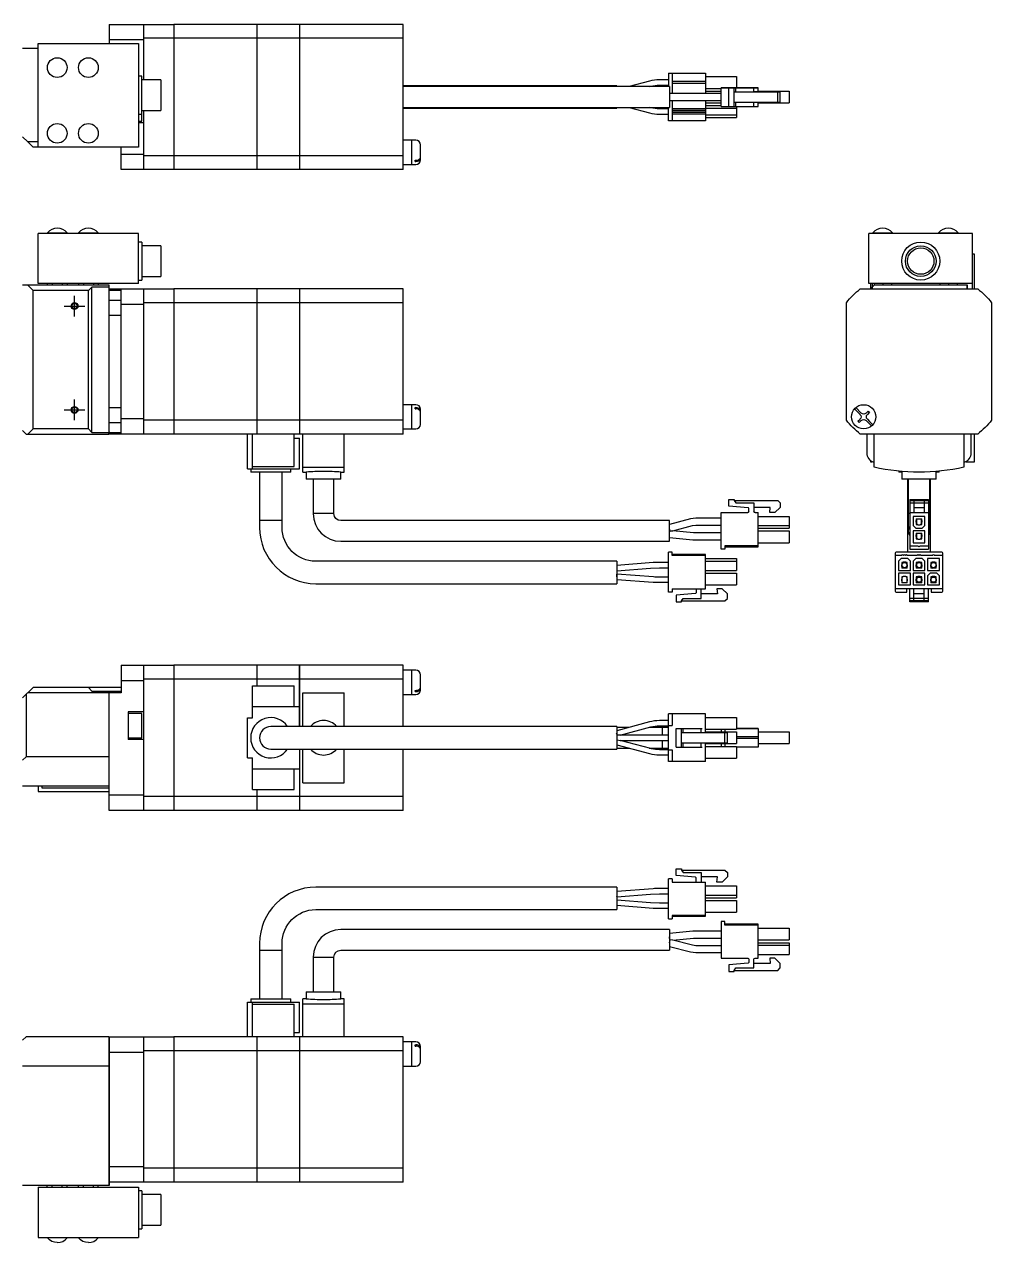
# Model space of a CAD drawing. Extents: x 0 to 653, y -8 to 362.
# Drawn here: x 373.5 to 653.1, y 10 to 362.1 of the extents above; entities that cross this region are included whole.
import ezdxf

# ---------------------------------------------------------------- set-up
doc = ezdxf.new("R2010")
doc.units = 0
doc.header["$LTSCALE"] = 0.5
doc.linetypes.add('CENTER', pattern=[50.8, 31.75, -6.35, 6.35, -6.35])
for name, color, linetype in [('MSM_CENTER', 1, 'CENTER'), ('MSM_CONTINUOUS', 7, 'CONTINUOUS'), ('MSM_NARROW', 5, 'CONTINUOUS')]:
    doc.layers.add(name, color=color, linetype=linetype)

msp = doc.modelspace()

# ---------------------------------------------------------------- linework, layer by layer
at = {"layer": 'MSM_CENTER'}
for p, q in [((387.97, 277.71), (387.97, 283.71)), ((384.97, 280.71), (390.97, 280.71)), ((387.97, 247.71), (387.97, 253.71)), ((384.97, 250.71), (390.97, 250.71))]:
    msp.add_line(p, q, dxfattribs=at)
at = {"layer": 'MSM_CONTINUOUS'}
for p, q in [((397.97, 362.14), (397.97, 356.64)), ((397.97, 362.14), (416.67, 362.14)), ((407.97, 346.06), (407.97, 362.14)), ((416.67, 362.14), (416.67, 320.14)), ((416.72, 362.09), (416.67, 362.09)), ((416.72, 362.14), (416.72, 320.14)), ((440.67, 362.14), (416.72, 362.14)), ((440.67, 362.14), (440.67, 320.14)), ((440.72, 362.09), (440.67, 362.09)), ((440.72, 362.14), (440.72, 320.14)), ((452.97, 362.14), (440.72, 362.14)), ((452.97, 362.14), (452.97, 320.14)), ((453.02, 362.09), (452.97, 362.09)), ((453.02, 362.14), (453.02, 320.14)), ((482.97, 362.14), (453.02, 362.14)), ((482.97, 320.14), (482.97, 362.14)), ((377.47, 356.64), (406.47, 356.64)), ((377.47, 326.64), (377.47, 356.64)), ((407.97, 357.64), (397.97, 357.64)), ((406.47, 356.64), (406.47, 326.64)), ((416.67, 358.11), (407.97, 358.11)), ((416.72, 357.85), (416.67, 357.85)), ((440.67, 358.11), (416.72, 358.11)), ((440.72, 357.85), (440.67, 357.85)), ((452.97, 358.11), (440.72, 358.11)), ((453.02, 357.85), (452.97, 357.85)), ((482.97, 358.11), (453.02, 358.11)), ((377.47, 355.14), (372.97, 355.14)), ((407.47, 347.14), (406.47, 347.14)), ((407.47, 334.14), (407.47, 347.14)), ((412.97, 346.06), (407.47, 346.06)), ((412.97, 346.06), (412.97, 337.21)), ((554.2, 345.71), (548.35, 344.14)), ((554.2, 345.71), (554.2, 345.71)), ((559.72, 346.09), (557.08, 346.09)), ((559.72, 348.04), (559.72, 344.14)), ((559.72, 348.04), (570.42, 348.04)), ((560.72, 348.04), (560.72, 342.14)), ((570.42, 345.59), (560.72, 345.59)), ((570.42, 348.04), (570.42, 342.14)), ((570.42, 347.04), (579.32, 347.04)), ((579.32, 347.04), (579.32, 343.84)), ((544.72, 344.39), (482.97, 344.39)), ((559.97, 344.14), (482.97, 344.14)), ((543.72, 344.39), (543.72, 344.14)), ((544.72, 344.39), (544.72, 344.14)), ((554.14, 344.14), (554.59, 344.26)), ((557.08, 344.59), (559.72, 344.59)), ((559.97, 344.14), (559.97, 338.14)), ((566.87, 342.14), (559.97, 342.14)), ((566.35, 342.14), (559.97, 342.14)), ((570.42, 345.09), (560.72, 345.09)), ((567.61, 342.14), (566.35, 342.14)), ((567.06, 342.14), (566.87, 342.14)), ((574.97, 342.14), (567.06, 342.14)), ((574.97, 342.14), (567.61, 342.14)), ((570.42, 343.64), (574.97, 343.64)), ((570.42, 342.84), (574.97, 342.84)), ((574.97, 338.44), (574.97, 343.84)), ((574.97, 343.84), (582.62, 343.84)), ((574.97, 343.84), (574.97, 343.84)), ((575.97, 343.84), (574.97, 343.84)), ((585.67, 343.84), (575.97, 343.84)), ((577.17, 338.44), (577.17, 343.84)), ((582.73, 343.84), (577.17, 343.84)), ((577.17, 343.84), (578.67, 343.84)), ((578.67, 338.44), (578.67, 343.84)), ((578.67, 343.84), (579.17, 343.84)), ((578.67, 342.64), (591.27, 342.64)), ((579.17, 343.84), (584.42, 343.84)), ((579.17, 342.64), (579.17, 343.84)), ((582.62, 343.84), (582.92, 343.84)), ((582.92, 343.84), (582.73, 343.84)), ((584.42, 343.84), (584.72, 343.84)), ((584.42, 342.64), (584.42, 343.84)), ((584.72, 342.64), (584.42, 342.64)), ((589.1, 342.64), (584.42, 342.64)), ((584.72, 343.84), (585.67, 343.84)), ((585.67, 343.84), (585.67, 343.84)), ((585.67, 342.64), (585.67, 343.84)), ((585.67, 342.84), (594.57, 342.84)), ((585.67, 342.84), (594.57, 342.84)), ((585.67, 342.84), (594.57, 342.84)), ((588.97, 342.64), (589.1, 342.64)), ((590.47, 342.64), (589.1, 342.64)), ((591.97, 342.64), (590.47, 342.64)), ((591.27, 342.64), (591.97, 342.64)), ((591.27, 339.64), (591.27, 342.64)), ((591.97, 339.64), (591.97, 342.64)), ((594.57, 342.84), (594.57, 339.44)), ((482.97, 338.14), (559.97, 338.14)), ((543.72, 338.14), (543.72, 337.89)), ((544.72, 338.14), (544.72, 337.89)), ((548.35, 338.14), (554.2, 336.57)), ((554.59, 338.02), (554.14, 338.14)), ((559.72, 334.24), (559.72, 338.14)), ((559.97, 340.14), (566.35, 340.14)), ((560.72, 340.14), (560.72, 334.24)), ((566.35, 340.14), (567.61, 340.14)), ((567.61, 340.14), (574.97, 340.14)), ((570.42, 340.14), (570.42, 334.24)), ((570.42, 339.44), (574.97, 339.44)), ((570.42, 338.64), (574.97, 338.64)), ((574.97, 338.44), (577.17, 338.44)), ((577.17, 338.44), (578.67, 338.44)), ((578.67, 339.64), (591.27, 339.64)), ((578.67, 338.44), (579.17, 338.44)), ((579.17, 338.44), (579.17, 339.64)), ((579.17, 338.44), (584.42, 338.44)), ((579.32, 338.44), (579.32, 335.24)), ((584.42, 338.44), (584.42, 339.64)), ((584.42, 338.44), (584.72, 338.44)), ((584.72, 338.44), (585.67, 338.44)), ((585.67, 338.44), (585.67, 339.64)), ((585.67, 339.44), (594.57, 339.44)), ((591.27, 339.64), (591.97, 339.64)), ((406.47, 336.14), (407.47, 336.14)), ((407.47, 337.21), (412.97, 337.21)), ((407.97, 320.14), (407.97, 337.21)), ((482.97, 337.89), (544.72, 337.89)), ((559.72, 337.69), (557.09, 337.69)), ((557.09, 336.19), (559.72, 336.19)), ((570.42, 337.74), (560.72, 337.74)), ((570.42, 337.24), (560.72, 337.24)), ((570.42, 337.19), (560.72, 337.19)), ((570.42, 336.69), (560.72, 336.69)), ((570.42, 336.64), (560.72, 336.64)), ((570.42, 336.14), (560.72, 336.14)), ((570.42, 337.89), (579.32, 337.89)), ((570.42, 335.99), (579.32, 335.99)), ((570.42, 335.24), (579.32, 335.24)), ((406.47, 334.14), (407.47, 334.14)), ((407.97, 333.64), (406.47, 333.64)), ((570.42, 334.24), (559.72, 334.24)), ((374.47, 328.14), (372.97, 329.64)), ((377.47, 328.14), (374.47, 328.14)), ((375.97, 326.64), (374.47, 328.14)), ((485.47, 328.64), (482.97, 328.64)), ((485.47, 321.64), (485.47, 328.64)), ((485.52, 328.59), (485.47, 328.59)), ((485.52, 321.64), (485.52, 328.64)), ((486.67, 328.64), (485.52, 328.64)), ((406.47, 326.64), (375.97, 326.64)), ((401.47, 320.14), (401.47, 326.64)), ((401.47, 324.64), (407.97, 324.64)), ((416.67, 324.17), (407.97, 324.17)), ((416.72, 324.42), (416.67, 324.42)), ((440.67, 324.17), (416.72, 324.17)), ((440.72, 324.42), (440.67, 324.42)), ((452.97, 324.17), (440.72, 324.17)), ((453.02, 324.42), (452.97, 324.42)), ((482.97, 324.17), (453.02, 324.17)), ((487.97, 322.94), (487.97, 327.34)), ((482.97, 321.64), (485.47, 321.64)), ((485.47, 321.69), (485.52, 321.69)), ((485.52, 321.64), (486.67, 321.64)), ((486.47, 322.85), (486.67, 322.85)), ((486.47, 322.49), (486.47, 322.85)), ((486.47, 322.49), (486.67, 322.49)), ((416.67, 320.14), (401.47, 320.14)), ((416.72, 320.19), (416.67, 320.19)), ((440.67, 320.14), (416.72, 320.14)), ((440.72, 320.19), (440.67, 320.19)), ((452.97, 320.14), (440.72, 320.14)), ((453.02, 320.19), (452.97, 320.19)), ((482.97, 320.14), (453.02, 320.14)), ((406.47, 301.71), (377.47, 301.71)), ((377.47, 287.21), (377.47, 301.71)), ((380.12, 301.87), (385.82, 301.87)), ((380.12, 301.87), (380.12, 301.71)), ((385.82, 301.71), (385.82, 301.87)), ((389.12, 301.87), (394.82, 301.87)), ((389.12, 301.87), (389.12, 301.71)), ((394.82, 301.71), (394.82, 301.87)), ((406.47, 287.21), (406.47, 301.71)), ((617.63, 287.21), (617.63, 301.71)), ((647.63, 301.71), (617.63, 301.71)), ((618.78, 301.87), (624.48, 301.87)), ((618.78, 301.87), (618.78, 301.71)), ((624.48, 301.71), (624.48, 301.87)), ((637.78, 301.87), (643.48, 301.87)), ((637.78, 301.87), (637.78, 301.71)), ((643.48, 301.71), (643.48, 301.87)), ((647.63, 285.71), (647.63, 301.71)), ((407.47, 299.21), (406.47, 299.21)), ((407.47, 299.21), (407.47, 288.21)), ((412.97, 298.13), (407.47, 298.13)), ((412.97, 298.13), (412.97, 289.28)), ((648.13, 295.71), (647.63, 295.71)), ((648.13, 285.71), (648.13, 295.71)), ((407.47, 289.28), (412.97, 289.28)), ((397.97, 286.71), (372.97, 286.71)), ((375.97, 285.21), (374.47, 286.71)), ((406.47, 287.21), (377.47, 287.21)), ((380.08, 287.21), (380.08, 286.71)), ((381.52, 287.21), (381.52, 286.71)), ((384.41, 287.21), (384.41, 286.71)), ((385.85, 287.21), (385.85, 286.71)), ((389.08, 287.21), (389.08, 286.71)), ((390.52, 287.21), (390.52, 286.71)), ((392.97, 286.21), (391.97, 285.21)), ((397.97, 286.21), (392.97, 286.21)), ((392.97, 244.21), (392.97, 286.21)), ((393.41, 287.21), (393.41, 286.71)), ((394.85, 287.21), (394.85, 286.71)), ((397.97, 243.71), (397.97, 286.71)), ((397.97, 285.71), (416.67, 285.71)), ((401.47, 243.71), (401.47, 285.71)), ((406.47, 288.21), (407.47, 288.21)), ((407.97, 243.71), (407.97, 285.71)), ((416.67, 285.71), (416.67, 243.71)), ((416.72, 285.66), (416.67, 285.66)), ((416.72, 285.71), (416.72, 243.71)), ((440.67, 285.71), (416.72, 285.71)), ((440.67, 285.71), (440.67, 243.71)), ((440.72, 285.66), (440.67, 285.66)), ((440.72, 285.71), (440.72, 243.71)), ((452.97, 285.71), (440.72, 285.71)), ((452.97, 285.71), (452.97, 243.71)), ((453.02, 285.66), (452.97, 285.66)), ((453.02, 285.71), (453.02, 243.71)), ((482.97, 285.71), (453.02, 285.71)), ((482.97, 243.71), (482.97, 285.71)), ((615.16, 285.71), (649.1, 285.71)), ((647.63, 287.21), (617.63, 287.21)), ((618.13, 287.21), (618.13, 285.71)), ((619.13, 286.71), (618.13, 285.71)), ((618.63, 287.21), (618.63, 285.71)), ((619.13, 287.21), (619.13, 286.71)), ((646.13, 286.71), (619.13, 286.71)), ((621.63, 287.21), (621.63, 286.71)), ((624.13, 287.21), (624.13, 286.71)), ((638.13, 287.21), (638.13, 286.71)), ((640.63, 287.21), (640.63, 286.71)), ((643.13, 287.21), (643.13, 286.71)), ((646.03, 285.71), (646.03, 286.71)), ((646.13, 285.71), (646.13, 286.71)), ((375.97, 245.21), (375.97, 285.21)), ((391.97, 285.21), (375.97, 285.21)), ((391.97, 245.21), (391.97, 285.21)), ((401.47, 285.21), (397.97, 285.21)), ((397.97, 282.44), (401.47, 282.44)), ((407.97, 281.21), (401.47, 281.21)), ((416.67, 281.68), (407.97, 281.68)), ((416.72, 281.42), (416.67, 281.42)), ((440.67, 281.68), (416.72, 281.68)), ((440.72, 281.42), (440.67, 281.42)), ((452.97, 281.68), (440.72, 281.68)), ((453.02, 281.42), (452.97, 281.42)), ((482.97, 281.68), (453.02, 281.68)), ((611.13, 247.74), (611.13, 281.68)), ((653.13, 281.68), (653.13, 247.74)), ((401.47, 277.97), (397.97, 277.97)), ((397.97, 251.44), (401.47, 251.44)), ((485.47, 252.21), (482.97, 252.21)), ((485.47, 245.21), (485.47, 252.21)), ((485.52, 252.16), (485.47, 252.16)), ((485.52, 245.21), (485.52, 252.21)), ((486.67, 252.21), (485.52, 252.21)), ((486.47, 251.35), (486.67, 251.35)), ((486.47, 251), (486.47, 251.35)), ((486.47, 251), (486.67, 251)), ((487.97, 246.51), (487.97, 250.91)), ((615.07, 249.41), (613.48, 251)), ((613.84, 251.35), (615.42, 249.77)), ((616.84, 249.77), (617.44, 250.37)), ((617.44, 250.37), (617.79, 250.01)), ((401.47, 246.97), (397.97, 246.97)), ((401.47, 248.21), (407.97, 248.21)), ((416.67, 247.74), (407.97, 247.74)), ((416.72, 247.99), (416.67, 247.99)), ((440.67, 247.74), (416.72, 247.74)), ((440.72, 247.99), (440.67, 247.99)), ((452.97, 247.74), (440.72, 247.74)), ((453.02, 247.99), (452.97, 247.99)), ((482.97, 247.74), (453.02, 247.74)), ((614.47, 247.4), (615.07, 248)), ((614.82, 247.04), (614.47, 247.4)), ((615.42, 247.65), (614.82, 247.04)), ((617.5, 246.98), (616.84, 247.65)), ((617.79, 250.01), (617.19, 249.41)), ((617.19, 248), (617.85, 247.34)), ((618.42, 246.06), (617.5, 246.98)), ((617.85, 247.34), (618.77, 246.41)), ((372.97, 244.71), (373.97, 243.71)), ((373.97, 243.71), (397.87, 243.71)), ((374.47, 243.71), (375.97, 245.21)), ((391.97, 245.21), (375.97, 245.21)), ((391.97, 245.21), (392.97, 244.21)), ((392.97, 244.21), (397.88, 244.21)), ((397.88, 243.72), (397.87, 243.71)), ((397.97, 244.33), (397.88, 244.21)), ((397.88, 243.72), (397.88, 244.21)), ((397.88, 243.72), (397.97, 243.81)), ((397.97, 244.21), (401.47, 244.21)), ((416.67, 243.71), (397.97, 243.71)), ((416.72, 243.76), (416.67, 243.76)), ((452.97, 243.71), (416.72, 243.71)), ((437.97, 233.71), (437.97, 243.71)), ((439.47, 233.71), (439.47, 243.71)), ((440.72, 243.76), (440.67, 243.76)), ((451.47, 234.31), (451.47, 243.71)), ((453.02, 243.76), (452.97, 243.76)), ((482.97, 243.71), (453.02, 243.71)), ((453.97, 232.71), (453.97, 243.71)), ((465.97, 232.71), (465.97, 243.71)), ((482.97, 245.21), (485.47, 245.21)), ((485.47, 245.26), (485.52, 245.26)), ((485.52, 245.21), (486.67, 245.21)), ((649.1, 243.71), (615.16, 243.71)), ((617.13, 238.29), (617.13, 243.71)), ((619.13, 234.14), (619.13, 243.71)), ((645.13, 243.71), (645.13, 234.14)), ((647.13, 243.71), (647.13, 238.29)), ((648.13, 235.71), (648.13, 243.71)), ((451.47, 242.51), (452.97, 242.51)), ((452.97, 233.71), (452.97, 242.51)), ((618.13, 236.05), (618.13, 235.71)), ((437.97, 233.71), (452.97, 233.71)), ((438.9, 233.71), (438.9, 232.71)), ((450.54, 232.71), (438.9, 232.71)), ((439.47, 234.31), (451.47, 234.31)), ((441.47, 232.71), (441.47, 216.71)), ((447.97, 216.71), (447.97, 232.71)), ((450.54, 232.71), (450.54, 233.71)), ((453.97, 234.14), (465.97, 234.14)), ((453.97, 232.71), (454.97, 232.71)), ((454.97, 232.71), (454.97, 230.71)), ((464.97, 232.71), (465.97, 232.71)), ((464.97, 230.71), (464.97, 232.71)), ((618.13, 235.71), (618.6, 235.71)), ((626.31, 232.99), (626.31, 232.71)), ((627.13, 232.71), (626.31, 232.71)), ((627.13, 232.92), (627.13, 230.71)), ((637.13, 230.71), (637.13, 232.92)), ((637.95, 232.71), (637.13, 232.71)), ((637.95, 232.71), (637.95, 232.99)), ((645.66, 235.71), (648.13, 235.71)), ((464.97, 230.71), (454.97, 230.71)), ((456.97, 230.71), (456.97, 220.71)), ((462.97, 220.71), (462.97, 230.71)), ((637.13, 230.71), (627.13, 230.71)), ((628.88, 209.61), (628.88, 230.71)), ((629.13, 215.71), (629.13, 230.71)), ((635.13, 230.71), (635.13, 215.71)), ((635.38, 230.71), (635.38, 209.61)), ((577.17, 222.89), (577.17, 224.81)), ((577.17, 224.81), (578.67, 224.81)), ((577.17, 224.81), (578.67, 224.81)), ((582.73, 222.41), (577.17, 222.89)), ((578.67, 224.81), (578.67, 224.51)), ((578.67, 224.51), (579.17, 223.81)), ((578.67, 224.51), (591.27, 224.51)), ((578.67, 224.51), (591.27, 224.51)), ((579.17, 223.81), (584.42, 223.81)), ((582.92, 221.31), (582.92, 222.21)), ((584.42, 223.81), (584.42, 221.31)), ((589.1, 222.51), (584.42, 222.51)), ((588.97, 221.01), (589.1, 222.51)), ((588.97, 221.01), (589.1, 222.51)), ((591.97, 222.51), (590.47, 221.01)), ((591.27, 224.51), (591.97, 223.81)), ((591.27, 224.51), (591.97, 223.81)), ((591.97, 223.81), (591.97, 222.51)), ((629.43, 224.81), (634.83, 224.81)), ((629.43, 224.81), (629.43, 210.41)), ((629.43, 224.51), (634.83, 224.51)), ((629.43, 223.81), (634.83, 223.81)), ((630.63, 224.51), (630.63, 221.01)), ((630.63, 222.51), (633.63, 222.51)), ((633.63, 224.51), (633.63, 221.01)), ((634.83, 224.81), (634.83, 210.41)), ((447.97, 218.71), (441.47, 218.71)), ((462.97, 220.71), (456.97, 220.71)), ((559.97, 218.71), (464.97, 218.71)), ((566.09, 219.19), (559.97, 217.59)), ((559.97, 212.71), (559.97, 218.71)), ((567.61, 219.38), (566.09, 219.19)), ((574.97, 219.38), (567.61, 219.38)), ((574.97, 210.41), (574.97, 221.01)), ((574.97, 221.01), (582.62, 221.01)), ((574.97, 221.01), (582.62, 221.01)), ((582.62, 221.01), (582.62, 221.01)), ((584.72, 221.01), (584.71, 221.01)), ((584.72, 221.01), (585.67, 221.01)), ((584.72, 221.01), (585.67, 221.01)), ((585.67, 211.16), (585.67, 221.01)), ((585.67, 219.91), (594.57, 219.91)), ((585.67, 219.91), (594.57, 219.91)), ((590.47, 221.01), (588.97, 221.01)), ((594.57, 219.91), (594.57, 216.51)), ((629.13, 218.71), (628.88, 218.71)), ((629.43, 220.71), (629.13, 220.71)), ((629.43, 221.01), (634.83, 221.01)), ((633.83, 219.91), (630.43, 219.91)), ((630.43, 219.91), (630.43, 217.26)), ((631.23, 218.76), (631.23, 218.26)), ((631.38, 218.76), (631.23, 218.76)), ((631.33, 219.26), (632.93, 219.26)), ((631.33, 219.26), (631.33, 218.76)), ((631.38, 219.26), (631.38, 217.88)), ((632.88, 217.88), (632.88, 219.26)), ((632.88, 218.76), (633.03, 218.76)), ((632.93, 218.76), (632.93, 219.26)), ((633.03, 218.26), (633.03, 218.76)), ((633.83, 217.26), (633.83, 219.91)), ((635.13, 220.71), (634.83, 220.71)), ((635.38, 218.71), (635.13, 218.71)), ((560.19, 215.71), (559.97, 216.56)), ((560.19, 215.71), (559.97, 216.56)), ((559.97, 214.86), (560.06, 215.85)), ((560.15, 215.84), (560.06, 215.85)), ((560.19, 215.71), (560.91, 215.77)), ((560.91, 215.77), (566.6, 217.25)), ((566.97, 215.19), (560.91, 215.77)), ((566.6, 217.25), (567.61, 217.38)), ((567.06, 215.18), (566.97, 215.19)), ((574.97, 215.18), (567.06, 215.18)), ((567.61, 217.38), (574.97, 217.38)), ((585.67, 217.26), (594.57, 217.26)), ((585.67, 216.51), (594.57, 216.51)), ((585.67, 215.71), (594.57, 215.71)), ((585.67, 215.71), (594.57, 215.71)), ((594.57, 215.71), (594.57, 212.31)), ((630.43, 217.26), (631.18, 216.51)), ((633.83, 215.71), (630.43, 215.71)), ((630.43, 215.71), (630.43, 212.31)), ((631.18, 216.51), (633.08, 216.51)), ((631.23, 218.26), (631.38, 218.26)), ((631.33, 218.26), (631.33, 217.61)), ((631.33, 217.61), (631.65, 217.61)), ((631.33, 215.06), (632.93, 215.06)), ((631.33, 215.06), (631.33, 214.56)), ((631.38, 217.88), (631.75, 217.51)), ((631.38, 215.06), (631.38, 213.68)), ((631.75, 217.51), (632.5, 217.51)), ((632.5, 217.51), (632.88, 217.88)), ((632.6, 217.61), (632.93, 217.61)), ((632.88, 218.26), (633.03, 218.26)), ((632.88, 213.68), (632.88, 215.06)), ((632.93, 217.61), (632.93, 218.26)), ((632.93, 214.56), (632.93, 215.06)), ((633.08, 216.51), (633.83, 217.26)), ((633.83, 212.31), (633.83, 215.71)), ((464.97, 212.71), (559.97, 212.71)), ((559.97, 213.85), (566.77, 213.19)), ((566.77, 213.19), (567.06, 213.18)), ((567.06, 213.18), (574.97, 213.18)), ((585.67, 211.41), (575.97, 211.41)), ((575.97, 211.41), (575.97, 210.41)), ((585.67, 212.31), (594.57, 212.31)), ((629.43, 211.41), (631.88, 211.41)), ((630.43, 212.31), (633.83, 212.31)), ((631.38, 214.56), (631.23, 214.56)), ((631.23, 214.56), (631.23, 214.06)), ((631.23, 214.06), (631.38, 214.06)), ((631.33, 214.06), (631.33, 213.41)), ((631.33, 213.41), (631.65, 213.41)), ((631.38, 213.68), (631.75, 213.31)), ((631.75, 213.31), (632.5, 213.31)), ((632.38, 211.41), (634.83, 211.41)), ((632.5, 213.31), (632.88, 213.68)), ((632.6, 213.41), (632.93, 213.41)), ((632.88, 214.56), (633.03, 214.56)), ((632.88, 214.06), (633.03, 214.06)), ((632.93, 213.41), (632.93, 214.06)), ((633.03, 214.06), (633.03, 214.56)), ((559.72, 198.01), (559.72, 209.61)), ((560.72, 209.61), (559.72, 209.61)), ((560.72, 208.61), (560.72, 209.61)), ((570.42, 208.86), (560.72, 208.86)), ((570.42, 208.61), (560.72, 208.61)), ((570.42, 199.01), (570.42, 208.86)), ((575.97, 210.41), (574.97, 210.41)), ((575.97, 211.16), (585.67, 211.16)), ((625.23, 209.31), (625.23, 198.31)), ((627.13, 208.61), (625.23, 208.61)), ((638.73, 209.61), (625.53, 209.61)), ((627.68, 208.61), (627.63, 208.61)), ((628.23, 208.61), (628.18, 208.61)), ((631.6, 208.61), (628.73, 208.61)), ((629.43, 210.41), (634.83, 210.41)), ((632.15, 208.61), (632.1, 208.61)), ((636.08, 208.61), (632.65, 208.61)), ((639.03, 208.61), (636.58, 208.61)), ((639.03, 198.31), (639.03, 209.31)), ((544.72, 206.96), (457.72, 206.96)), ((544.72, 206.96), (544.72, 200.46)), ((555.26, 206.55), (544.72, 205.71)), ((544.77, 204.21), (554.45, 204.98)), ((554.45, 204.98), (557.09, 205.08)), ((559.72, 206.58), (556.11, 206.58)), ((557.09, 205.08), (559.72, 205.08)), ((570.42, 207.71), (579.32, 207.71)), ((570.42, 206.96), (579.32, 206.96)), ((570.42, 204.31), (579.32, 204.31)), ((579.32, 207.71), (579.32, 204.31)), ((626.98, 207.71), (626.23, 206.96)), ((626.23, 206.96), (626.23, 204.31)), ((626.23, 204.31), (629.63, 204.31)), ((628.88, 207.71), (626.98, 207.71)), ((627.18, 205.96), (627.03, 205.96)), ((627.03, 205.96), (627.03, 205.46)), ((627.03, 205.46), (627.18, 205.46)), ((627.45, 206.61), (627.13, 206.61)), ((627.13, 206.61), (627.13, 205.96)), ((627.13, 205.46), (627.13, 204.96)), ((628.73, 204.96), (627.13, 204.96)), ((627.45, 206.61), (627.18, 206.33)), ((627.18, 206.33), (627.18, 204.96)), ((627.55, 206.71), (627.45, 206.61)), ((628.3, 206.71), (627.55, 206.71)), ((628.24, 204.96), (627.72, 205.11)), ((628.14, 206.55), (628.59, 206.42)), ((628.4, 206.61), (628.3, 206.71)), ((628.68, 206.33), (628.4, 206.61)), ((628.73, 206.61), (628.4, 206.61)), ((628.68, 204.96), (628.68, 206.33)), ((628.83, 205.96), (628.68, 205.96)), ((628.83, 205.46), (628.68, 205.46)), ((628.73, 205.96), (628.73, 206.61)), ((628.73, 204.96), (628.73, 205.46)), ((628.83, 205.46), (628.83, 205.96)), ((629.63, 206.96), (628.88, 207.71)), ((629.63, 204.31), (629.63, 206.96)), ((631.18, 207.71), (630.43, 206.96)), ((630.43, 206.96), (630.43, 204.31)), ((630.43, 204.31), (633.83, 204.31)), ((633.08, 207.71), (631.18, 207.71)), ((631.38, 205.96), (631.23, 205.96)), ((631.23, 205.96), (631.23, 205.46)), ((631.23, 205.46), (631.38, 205.46)), ((631.65, 206.61), (631.33, 206.61)), ((631.33, 206.61), (631.33, 205.96)), ((631.33, 205.46), (631.33, 204.96)), ((632.93, 204.96), (631.33, 204.96)), ((631.75, 206.71), (631.38, 206.33)), ((631.38, 206.33), (631.38, 204.96)), ((631.38, 204.96), (631.38, 205.04)), ((632.5, 206.71), (631.75, 206.71)), ((632.88, 206.33), (632.5, 206.71)), ((632.93, 206.61), (632.6, 206.61)), ((632.87, 204.96), (632.88, 205.04)), ((632.88, 204.96), (632.88, 206.33)), ((633.03, 205.96), (632.88, 205.96)), ((633.03, 205.46), (632.88, 205.46)), ((632.93, 205.96), (632.93, 206.61)), ((632.93, 204.96), (632.93, 205.46)), ((633.03, 205.46), (633.03, 205.96)), ((633.83, 206.96), (633.08, 207.71)), ((633.83, 204.31), (633.83, 206.96)), ((634.63, 207.71), (634.63, 204.31)), ((638.03, 207.71), (634.63, 207.71)), ((634.63, 204.31), (638.03, 204.31)), ((635.58, 205.96), (635.43, 205.96)), ((635.43, 205.96), (635.43, 205.46)), ((635.43, 205.46), (635.58, 205.46)), ((635.85, 206.61), (635.53, 206.61)), ((635.53, 206.61), (635.53, 205.96)), ((635.53, 205.46), (635.53, 204.96)), ((637.13, 204.96), (635.53, 204.96)), ((635.95, 206.71), (635.58, 206.33)), ((635.58, 206.33), (635.58, 204.96)), ((636.12, 206.55), (635.66, 206.42)), ((636.7, 206.71), (635.95, 206.71)), ((636.02, 204.96), (636.54, 205.11)), ((637.08, 206.33), (636.7, 206.71)), ((637.13, 206.61), (636.8, 206.61)), ((637.08, 204.96), (637.08, 206.33)), ((637.23, 205.96), (637.08, 205.96)), ((637.23, 205.46), (637.08, 205.46)), ((637.13, 205.96), (637.13, 206.61)), ((637.13, 204.96), (637.13, 205.46)), ((637.23, 205.46), (637.23, 205.96)), ((638.03, 204.31), (638.03, 207.71)), ((544.77, 203.2), (544.72, 203.18)), ((544.72, 202.46), (544.77, 203.2)), ((544.72, 201.7), (555.29, 200.91)), ((555.4, 202.41), (544.77, 203.2)), ((559.72, 202.38), (556.09, 202.38)), ((556.09, 200.88), (559.72, 200.88)), ((570.42, 203.51), (579.32, 203.51)), ((579.32, 203.51), (579.32, 200.11)), ((629.63, 203.51), (626.23, 203.51)), ((626.23, 203.51), (626.23, 200.11)), ((627.03, 201.76), (627.03, 201.26)), ((627.18, 201.76), (627.03, 201.76)), ((627.03, 201.26), (627.18, 201.26)), ((627.13, 202.41), (627.13, 201.76)), ((627.45, 202.41), (627.13, 202.41)), ((627.13, 201.26), (627.13, 200.76)), ((628.73, 200.76), (627.13, 200.76)), ((627.55, 202.51), (627.18, 202.13)), ((627.18, 202.13), (627.18, 200.76)), ((628.3, 202.51), (627.55, 202.51)), ((628.68, 202.13), (628.3, 202.51)), ((628.73, 202.41), (628.4, 202.41)), ((628.68, 200.76), (628.68, 202.13)), ((628.83, 201.76), (628.68, 201.76)), ((628.83, 201.26), (628.68, 201.26)), ((628.73, 201.76), (628.73, 202.41)), ((628.73, 200.76), (628.73, 201.26)), ((628.83, 201.26), (628.83, 201.76)), ((629.63, 200.11), (629.63, 203.51)), ((630.43, 203.51), (630.43, 200.11)), ((633.83, 203.51), (630.43, 203.51)), ((631.38, 201.76), (631.23, 201.76)), ((631.23, 201.76), (631.23, 201.26)), ((631.23, 201.26), (631.38, 201.26)), ((631.65, 202.41), (631.33, 202.41)), ((631.33, 202.41), (631.33, 201.76)), ((631.33, 201.26), (631.33, 200.76)), ((632.93, 200.76), (631.33, 200.76)), ((631.75, 202.51), (631.38, 202.13)), ((631.38, 202.13), (631.38, 200.76)), ((632.5, 202.51), (631.75, 202.51)), ((632.88, 202.13), (632.5, 202.51)), ((632.93, 202.41), (632.6, 202.41)), ((632.88, 200.76), (632.88, 202.13)), ((633.03, 201.76), (632.88, 201.76)), ((633.03, 201.26), (632.88, 201.26)), ((632.93, 201.76), (632.93, 202.41)), ((632.93, 200.76), (632.93, 201.26)), ((633.03, 201.26), (633.03, 201.76)), ((633.83, 200.11), (633.83, 203.51)), ((635.38, 203.51), (634.63, 202.76)), ((634.63, 202.76), (634.63, 200.11)), ((637.28, 203.51), (635.38, 203.51)), ((635.58, 201.76), (635.43, 201.76)), ((635.43, 201.76), (635.43, 201.26)), ((635.43, 201.26), (635.58, 201.26)), ((635.85, 202.41), (635.53, 202.41)), ((635.53, 202.41), (635.53, 201.76)), ((635.53, 201.26), (635.53, 200.76)), ((637.13, 200.76), (635.53, 200.76)), ((635.95, 202.51), (635.58, 202.13)), ((635.58, 202.13), (635.58, 200.76)), ((635.58, 201.06), (636.13, 200.91)), ((636.7, 202.51), (635.95, 202.51)), ((636.53, 202.35), (635.98, 202.51)), ((637.08, 202.13), (636.7, 202.51)), ((637.13, 202.41), (636.8, 202.41)), ((637.08, 200.76), (637.08, 202.13)), ((637.23, 201.76), (637.08, 201.76)), ((637.23, 201.26), (637.08, 201.26)), ((637.13, 201.76), (637.13, 202.41)), ((637.13, 200.76), (637.13, 201.26)), ((637.23, 201.26), (637.23, 201.76)), ((638.03, 202.76), (637.28, 203.51)), ((638.03, 200.11), (638.03, 202.76)), ((457.72, 200.46), (544.72, 200.46)), ((560.72, 198.01), (559.72, 198.01)), ((560.72, 199.01), (560.72, 198.01)), ((560.72, 199.01), (570.42, 199.01)), ((567.48, 197.61), (561.92, 197.12)), ((567.67, 198.71), (567.67, 197.81)), ((569.17, 196.21), (569.17, 198.71)), ((573.85, 197.51), (569.17, 197.51)), ((570.42, 200.11), (579.32, 200.11)), ((573.72, 199.01), (573.85, 197.51)), ((575.22, 199.01), (573.72, 199.01)), ((576.72, 197.51), (575.22, 199.01)), ((576.72, 196.21), (576.72, 197.51)), ((639.03, 199.01), (625.23, 199.01)), ((625.53, 198.01), (628.63, 198.01)), ((626.23, 200.11), (629.63, 200.11)), ((628.63, 198.01), (628.63, 199.01)), ((629.43, 195.21), (629.43, 199.01)), ((630.43, 200.11), (633.83, 200.11)), ((630.63, 195.51), (630.63, 199.01)), ((633.63, 197.51), (630.63, 197.51)), ((633.63, 195.51), (633.63, 199.01)), ((634.63, 200.11), (638.03, 200.11)), ((634.83, 195.21), (634.83, 199.01)), ((635.63, 199.01), (635.63, 198.01)), ((635.63, 198.01), (638.73, 198.01)), ((561.92, 197.12), (561.92, 195.21)), ((561.92, 195.21), (563.42, 195.21)), ((563.42, 195.51), (563.92, 196.21)), ((563.42, 195.21), (563.42, 195.51)), ((563.42, 195.51), (576.02, 195.51)), ((563.92, 196.21), (569.17, 196.21)), ((576.02, 195.51), (576.72, 196.21)), ((634.83, 196.21), (629.43, 196.21)), ((634.83, 195.51), (629.43, 195.51)), ((634.83, 195.21), (629.43, 195.21)), ((401.47, 176.93), (416.67, 176.93)), ((401.47, 176.93), (401.47, 168.93)), ((407.97, 134.93), (407.97, 176.93)), ((416.67, 176.93), (416.67, 134.93)), ((416.72, 176.88), (416.67, 176.88)), ((416.72, 176.93), (416.72, 134.93)), ((440.67, 176.93), (416.72, 176.93)), ((440.67, 176.93), (440.67, 170.93)), ((440.72, 176.88), (440.67, 176.88)), ((440.72, 176.93), (440.72, 170.93)), ((452.97, 176.93), (440.72, 176.93)), ((452.97, 159.18), (452.97, 176.93)), ((453.02, 176.88), (452.97, 176.88)), ((453.02, 176.93), (453.02, 159.18)), ((482.97, 176.93), (453.02, 176.93)), ((482.97, 159.18), (482.97, 176.93)), ((416.67, 172.9), (407.97, 172.9)), ((416.72, 172.64), (416.67, 172.64)), ((440.67, 172.9), (416.72, 172.9)), ((440.72, 172.64), (440.67, 172.64)), ((452.97, 172.9), (440.72, 172.9)), ((453.02, 172.64), (452.97, 172.64)), ((482.97, 172.9), (453.02, 172.9)), ((485.47, 175.43), (482.97, 175.43)), ((485.47, 168.43), (485.47, 175.43)), ((485.52, 175.38), (485.47, 175.38)), ((485.52, 168.43), (485.52, 175.43)), ((486.67, 175.43), (485.52, 175.43)), ((487.97, 169.73), (487.97, 174.13)), ((372.97, 167.43), (375.97, 170.43)), ((401.47, 170.43), (375.97, 170.43)), ((391.97, 170.43), (392.97, 169.43)), ((392.97, 169.43), (401.47, 169.43)), ((397.88, 168.94), (397.88, 169.43)), ((397.97, 134.93), (397.97, 169.43)), ((407.97, 172.43), (401.47, 172.43)), ((439.47, 161.71), (439.47, 170.93)), ((439.47, 170.93), (451.47, 170.93)), ((451.47, 164.93), (451.47, 170.93)), ((486.47, 169.64), (486.67, 169.64)), ((486.47, 169.29), (486.47, 169.64)), ((486.47, 169.29), (486.67, 169.29)), ((373.97, 168.43), (373.97, 150.43)), ((397.87, 168.93), (374.47, 168.93)), ((397.88, 168.94), (397.87, 168.93)), ((397.87, 168.93), (397.87, 150.43)), ((397.88, 168.94), (397.97, 168.9)), ((401.47, 168.93), (397.97, 168.93)), ((453.97, 159.18), (453.97, 168.93)), ((453.97, 168.93), (465.97, 168.93)), ((465.97, 159.18), (465.97, 168.93)), ((482.97, 168.43), (485.47, 168.43)), ((485.47, 168.48), (485.52, 168.48)), ((485.52, 168.43), (486.67, 168.43)), ((407.97, 163.43), (403.47, 163.43)), ((403.47, 163.43), (403.47, 155.43)), ((407.47, 162.93), (403.47, 162.93)), ((407.47, 155.93), (407.47, 162.93)), ((439.47, 164.93), (452.97, 164.93)), ((559.72, 149.03), (559.72, 162.83)), ((570.42, 162.83), (559.72, 162.83)), ((560.72, 162.83), (560.72, 159.43)), ((570.42, 157.43), (570.42, 162.83)), ((437.97, 150.15), (437.97, 161.71)), ((437.97, 161.71), (439.47, 161.71)), ((544.72, 159.18), (444.72, 159.18)), ((554.2, 160.5), (544.72, 157.96)), ((544.72, 159.18), (544.72, 152.68)), ((548.35, 158.93), (544.72, 158.93)), ((545.75, 156.68), (554.59, 159.05)), ((559.72, 158.93), (554.14, 158.93)), ((559.72, 160.88), (557.09, 160.88)), ((557.09, 159.38), (559.72, 159.38)), ((557.97, 156.68), (557.97, 158.93)), ((559.72, 159.43), (560.72, 159.43)), ((561.92, 153.23), (561.92, 158.63)), ((561.92, 158.63), (569.47, 158.63)), ((563.42, 153.23), (563.42, 158.63)), ((563.92, 157.43), (563.92, 158.63)), ((569.17, 157.43), (569.17, 158.63)), ((570.42, 161.83), (579.32, 161.83)), ((579.32, 161.83), (579.32, 158.43)), ((579.32, 158.63), (582.62, 158.63)), ((582.73, 158.63), (579.32, 158.63)), ((579.32, 158.63), (584.42, 158.63)), ((585.67, 158.63), (579.32, 158.63)), ((582.62, 158.63), (582.92, 158.63)), ((582.92, 158.63), (582.73, 158.63)), ((584.42, 158.63), (584.72, 158.63)), ((584.72, 158.63), (585.67, 158.63)), ((585.67, 158.63), (585.67, 158.63)), ((585.67, 158.63), (585.67, 153.23)), ((403.47, 155.93), (407.47, 155.93)), ((407.97, 155.43), (403.47, 155.43)), ((559.72, 156.68), (544.72, 156.68)), ((544.72, 155.18), (544.81, 155.18)), ((544.85, 155.3), (545.75, 155.18)), ((545.75, 155.18), (559.72, 155.18)), ((554.59, 152.81), (545.75, 155.18)), ((557.97, 152.93), (557.97, 155.18)), ((563.42, 157.43), (576.72, 157.43)), ((570.42, 158.43), (579.32, 158.43)), ((570.42, 157.63), (579.32, 157.63)), ((574.97, 158.43), (574.97, 157.63)), ((575.97, 158.43), (575.97, 157.63)), ((576.02, 154.43), (576.02, 157.43)), ((576.72, 154.43), (576.72, 157.43)), ((579.32, 157.63), (579.32, 154.23)), ((585.67, 156.18), (579.32, 156.18)), ((585.67, 155.68), (579.32, 155.68)), ((585.67, 157.63), (594.57, 157.63)), ((585.67, 157.63), (594.57, 157.63)), ((585.67, 157.63), (594.57, 157.63)), ((594.57, 157.63), (594.57, 154.23)), ((444.72, 152.68), (544.72, 152.68)), ((452.97, 152.68), (452.97, 134.93)), ((453.02, 152.68), (453.02, 134.93)), ((453.97, 142.93), (453.97, 152.68)), ((465.97, 142.93), (465.97, 152.68)), ((482.97, 134.93), (482.97, 152.68)), ((544.72, 153.9), (554.2, 151.36)), ((544.72, 152.93), (548.35, 152.93)), ((554.14, 152.93), (559.72, 152.93)), ((554.81, 152.75), (554.59, 152.81)), ((559.72, 152.48), (557.08, 152.48)), ((559.72, 152.43), (560.72, 152.43)), ((560.72, 152.43), (560.72, 149.03)), ((561.92, 153.23), (569.47, 153.23)), ((563.42, 154.43), (576.72, 154.43)), ((563.92, 153.23), (563.92, 154.43)), ((569.17, 153.23), (569.17, 154.43)), ((570.42, 149.03), (570.42, 154.43)), ((570.42, 154.23), (579.32, 154.23)), ((570.42, 153.43), (579.32, 153.43)), ((574.97, 154.23), (574.97, 153.43)), ((575.97, 154.23), (575.97, 153.43)), ((579.32, 153.43), (579.32, 150.03)), ((585.67, 153.23), (579.32, 153.23)), ((585.67, 154.23), (594.57, 154.23)), ((372.97, 149.43), (373.97, 150.43)), ((397.87, 150.43), (373.97, 150.43)), ((397.87, 150.43), (397.88, 150.42)), ((397.88, 150.42), (397.97, 150.46)), ((397.88, 150.42), (397.88, 141.94)), ((437.97, 150.15), (439.47, 150.15)), ((439.47, 140.93), (439.47, 150.15)), ((557.08, 150.98), (559.72, 150.98)), ((570.42, 149.03), (559.72, 149.03)), ((570.42, 150.03), (579.32, 150.03)), ((439.47, 146.93), (452.97, 146.93)), ((451.47, 140.93), (451.47, 146.93)), ((397.87, 141.93), (372.97, 141.93)), ((377.47, 141.93), (377.47, 140.43)), ((378.47, 141.93), (378.47, 141.43)), ((378.47, 141.43), (397.97, 141.43)), ((397.97, 142.03), (397.87, 141.93)), ((439.47, 140.93), (451.47, 140.93)), ((440.67, 140.93), (440.67, 134.93)), ((440.72, 140.93), (440.72, 134.93)), ((453.97, 142.93), (465.97, 142.93)), ((377.47, 140.43), (397.97, 140.43)), ((397.97, 139.43), (407.97, 139.43)), ((416.67, 138.96), (407.97, 138.96)), ((416.72, 139.22), (416.67, 139.22)), ((440.67, 138.96), (416.72, 138.96)), ((440.72, 139.22), (440.67, 139.22)), ((452.97, 138.96), (440.72, 138.96)), ((453.02, 139.22), (452.97, 139.22)), ((482.97, 138.96), (453.02, 138.96)), ((416.67, 134.93), (397.97, 134.93)), ((416.72, 134.98), (416.67, 134.98)), ((440.67, 134.93), (416.72, 134.93)), ((440.72, 134.98), (440.67, 134.98)), ((452.97, 134.93), (440.72, 134.93)), ((453.02, 134.98), (452.97, 134.98)), ((482.97, 134.93), (453.02, 134.93)), ((561.92, 116.09), (561.92, 118)), ((561.92, 118), (563.42, 118)), ((563.42, 118), (563.42, 117.7)), ((563.42, 117.7), (563.92, 117)), ((563.42, 117.7), (576.02, 117.7)), ((563.92, 117), (569.17, 117)), ((569.17, 117), (569.17, 114.5)), ((576.02, 117.7), (576.72, 117)), ((576.72, 117), (576.72, 115.7)), ((544.72, 112.75), (457.72, 112.75)), ((544.72, 112.75), (544.72, 106.25)), ((560.72, 115.2), (559.72, 115.2)), ((559.72, 103.6), (559.72, 115.2)), ((560.72, 115.2), (560.72, 114.2)), ((560.72, 114.2), (570.42, 114.2)), ((567.48, 115.6), (561.92, 116.09)), ((567.67, 114.5), (567.67, 115.4)), ((573.85, 115.7), (569.17, 115.7)), ((570.42, 104.35), (570.42, 114.2)), ((570.42, 113.1), (579.32, 113.1)), ((573.72, 114.2), (573.85, 115.7)), ((575.22, 114.2), (573.72, 114.2)), ((576.72, 115.7), (575.22, 114.2)), ((579.32, 113.1), (579.32, 109.7)), ((555.29, 112.29), (544.72, 111.5)), ((544.77, 110), (544.72, 110.03)), ((544.77, 110), (554.46, 110.73)), ((554.46, 110.73), (557.08, 110.83)), ((559.72, 112.33), (556.09, 112.33)), ((557.08, 110.83), (559.72, 110.83)), ((570.42, 110.45), (579.32, 110.45)), ((570.42, 109.7), (579.32, 109.7)), ((457.72, 106.25), (544.72, 106.25)), ((544.72, 107.5), (555.26, 106.66)), ((554.45, 108.23), (544.77, 109)), ((557.09, 108.13), (554.45, 108.23)), ((556.11, 106.63), (559.72, 106.63)), ((559.72, 108.13), (557.09, 108.13)), ((570.42, 108.9), (579.32, 108.9)), ((579.32, 108.9), (579.32, 105.5)), ((559.72, 103.6), (560.72, 103.6)), ((570.42, 104.6), (560.72, 104.6)), ((560.72, 104.6), (560.72, 103.6)), ((560.72, 104.35), (570.42, 104.35)), ((570.42, 105.5), (579.32, 105.5)), ((574.97, 102.8), (574.97, 92.2)), ((575.97, 102.8), (574.97, 102.8)), ((575.97, 102.8), (574.97, 102.8)), ((575.97, 101.8), (575.97, 102.8)), ((559.97, 100.5), (464.97, 100.5)), ((559.97, 100.5), (559.97, 94.5)), ((566.77, 100.01), (559.97, 99.35)), ((567.06, 100.03), (566.77, 100.01)), ((574.97, 100.03), (567.06, 100.03)), ((585.67, 102.05), (575.97, 102.05)), ((585.67, 101.8), (575.97, 101.8)), ((585.67, 101.8), (575.97, 101.8)), ((585.67, 101.8), (585.67, 102.05)), ((585.67, 92.2), (585.67, 101.8)), ((585.67, 100.9), (594.57, 100.9)), ((585.67, 100.9), (594.57, 100.9)), ((594.57, 100.9), (594.57, 97.5)), ((441.47, 96.5), (441.47, 80.5)), ((447.97, 80.5), (447.97, 96.5)), ((560.06, 97.35), (559.97, 98.35)), ((559.97, 96.65), (560.22, 97.62)), ((559.97, 96.65), (560.19, 97.49)), ((559.97, 95.62), (566.09, 94.02)), ((560.06, 97.35), (560.15, 97.36)), ((560.91, 97.44), (560.19, 97.49)), ((560.91, 97.44), (566.97, 98.02)), ((566.6, 95.95), (560.91, 97.44)), ((567.61, 95.83), (566.6, 95.95)), ((566.97, 98.02), (567.06, 98.03)), ((567.06, 98.03), (574.97, 98.03)), ((574.97, 95.83), (567.61, 95.83)), ((585.67, 97.5), (594.57, 97.5)), ((585.67, 96.7), (594.57, 96.7)), ((585.67, 96.7), (594.57, 96.7)), ((585.67, 95.95), (594.57, 95.95)), ((594.57, 96.7), (594.57, 93.3)), ((441.47, 94.5), (447.97, 94.5)), ((456.97, 92.5), (462.97, 92.5)), ((456.97, 92.5), (456.97, 82.5)), ((462.97, 82.5), (462.97, 92.5)), ((464.97, 94.5), (559.97, 94.5)), ((566.09, 94.02), (567.61, 93.83)), ((567.61, 93.83), (574.97, 93.83)), ((574.97, 92.2), (582.62, 92.2)), ((582.92, 91.9), (582.92, 91)), ((584.42, 89.4), (584.42, 91.9)), ((584.72, 92.2), (585.67, 92.2)), ((585.67, 93.3), (594.57, 93.3)), ((588.97, 92.2), (589.1, 90.7)), ((590.47, 92.2), (588.97, 92.2)), ((590.47, 92.2), (588.97, 92.2)), ((591.97, 90.7), (590.47, 92.2)), ((591.97, 90.7), (590.47, 92.2)), ((582.73, 90.8), (577.17, 90.31)), ((582.73, 90.8), (577.17, 90.31)), ((577.17, 90.31), (577.17, 88.4)), ((577.17, 88.4), (578.67, 88.4)), ((578.67, 88.7), (579.17, 89.4)), ((578.67, 88.4), (578.67, 88.7)), ((578.67, 88.7), (591.27, 88.7)), ((579.17, 89.4), (584.42, 89.4)), ((582.73, 90.8), (581.58, 90.7)), ((582.73, 90.8), (581.58, 90.7)), ((581.58, 90.7), (581.58, 90.7)), ((589.1, 90.7), (584.42, 90.7)), ((589.1, 90.7), (584.42, 90.7)), ((591.27, 88.7), (591.97, 89.4)), ((591.97, 89.4), (591.97, 90.7)), ((454.97, 82.5), (464.97, 82.5)), ((454.97, 82.5), (454.97, 80.5)), ((464.97, 80.5), (464.97, 82.5)), ((437.97, 69.5), (437.97, 79.5)), ((437.97, 79.5), (452.97, 79.5)), ((438.9, 80.5), (450.54, 80.5)), ((438.9, 80.5), (438.9, 79.5)), ((439.47, 69.5), (439.47, 79.5)), ((439.47, 78.9), (451.47, 78.9)), ((450.54, 79.5), (450.54, 80.5)), ((451.47, 69.5), (451.47, 78.9)), ((452.97, 70.7), (452.97, 79.5)), ((453.97, 69.5), (453.97, 80.5)), ((454.97, 80.5), (453.97, 80.5)), ((453.97, 79.07), (465.97, 79.07)), ((465.97, 80.5), (464.97, 80.5)), ((465.97, 69.5), (465.97, 80.5)), ((451.47, 70.7), (452.97, 70.7)), ((372.97, 68.5), (373.97, 69.5)), ((397.87, 69.5), (373.97, 69.5)), ((397.87, 69.5), (397.97, 69.4)), ((397.88, 69.49), (397.88, 61.01)), ((397.97, 69.5), (397.97, 26.5)), ((397.97, 69.5), (416.67, 69.5)), ((407.97, 27.5), (407.97, 69.5)), ((416.67, 69.5), (416.67, 27.5)), ((416.72, 69.45), (416.67, 69.45)), ((416.72, 69.5), (416.72, 27.5)), ((452.97, 69.5), (416.72, 69.5)), ((440.67, 69.5), (440.67, 27.5)), ((440.72, 69.45), (440.67, 69.45)), ((440.72, 69.5), (440.72, 27.5)), ((452.97, 69.5), (452.97, 27.5)), ((453.02, 69.45), (452.97, 69.45)), ((453.02, 69.5), (453.02, 27.5)), ((482.97, 69.5), (453.02, 69.5)), ((482.97, 27.5), (482.97, 69.5)), ((485.47, 68), (482.97, 68)), ((485.47, 61), (485.47, 68)), ((485.52, 67.95), (485.47, 67.95)), ((485.52, 61), (485.52, 68)), ((486.67, 68), (485.52, 68)), ((486.47, 67.15), (486.67, 67.15)), ((486.47, 66.79), (486.47, 67.15)), ((407.97, 65), (397.97, 65)), ((416.67, 65.47), (407.97, 65.47)), ((416.72, 65.21), (416.67, 65.21)), ((440.67, 65.47), (416.72, 65.47)), ((440.72, 65.21), (440.67, 65.21)), ((452.97, 65.47), (440.72, 65.47)), ((453.02, 65.21), (452.97, 65.21)), ((482.97, 65.47), (453.02, 65.47)), ((486.47, 66.79), (486.67, 66.79)), ((487.97, 62.3), (487.97, 66.7)), ((397.87, 61), (372.97, 61)), ((397.88, 61.01), (397.87, 61)), ((397.87, 61), (397.87, 26.5)), ((397.97, 60.97), (397.88, 61.01)), ((482.97, 61), (485.47, 61)), ((485.47, 61.05), (485.52, 61.05)), ((485.52, 61), (486.67, 61)), ((397.97, 32), (407.97, 32)), ((416.72, 31.79), (416.67, 31.79)), ((440.72, 31.79), (440.67, 31.79)), ((453.02, 31.79), (452.97, 31.79)), ((416.67, 31.53), (407.97, 31.53)), ((440.67, 31.53), (416.72, 31.53)), ((452.97, 31.53), (440.72, 31.53)), ((482.97, 31.53), (453.02, 31.53)), ((397.97, 26.5), (372.97, 26.5)), ((377.47, 26), (406.47, 26)), ((377.47, 26), (377.47, 11.5)), ((380.08, 26), (380.08, 26.5)), ((381.52, 26), (381.52, 26.5)), ((384.41, 26), (384.41, 26.5)), ((385.85, 26), (385.85, 26.5)), ((389.08, 26), (389.08, 26.5)), ((390.52, 26), (390.52, 26.5)), ((393.41, 26), (393.41, 26.5)), ((394.85, 26), (394.85, 26.5)), ((416.67, 27.5), (397.97, 27.5)), ((406.47, 26), (406.47, 11.5)), ((407.47, 25), (406.47, 25)), ((407.47, 25), (407.47, 14)), ((416.72, 27.55), (416.67, 27.55)), ((440.67, 27.5), (416.72, 27.5)), ((440.72, 27.55), (440.67, 27.55)), ((452.97, 27.5), (440.72, 27.5)), ((453.02, 27.55), (452.97, 27.55)), ((482.97, 27.5), (453.02, 27.5)), ((412.97, 23.93), (407.47, 23.93)), ((412.97, 23.93), (412.97, 15.08)), ((407.47, 15.08), (412.97, 15.08)), ((377.47, 11.5), (406.47, 11.5)), ((380.12, 11.5), (380.12, 11.34)), ((385.82, 11.34), (380.12, 11.34)), ((385.82, 11.34), (385.82, 11.5)), ((389.12, 11.5), (389.12, 11.34)), ((394.82, 11.34), (389.12, 11.34)), ((394.82, 11.34), (394.82, 11.5)), ((406.47, 14), (407.47, 14))]:
    msp.add_line(p, q, dxfattribs=at)
for centre, radius in [((382.97, 349.64), 2.85), ((391.97, 349.64), 2.85), ((382.97, 330.64), 2.85), ((391.97, 330.64), 2.85), ((632.63, 293.71), 5.5), ((632.63, 293.71), 4.42), ((632.63, 293.71), 3.82), ((387.97, 280.71), 0.783), ((387.97, 250.71), 0.783), ((616.13, 248.71), 3.5), ((627.93, 205.83), 0.75), ((632.13, 205.83), 0.75), ((636.33, 205.83), 0.75), ((632.13, 201.63), 0.75), ((636.33, 201.63), 0.75)]:
    msp.add_circle(centre, radius, dxfattribs=at)
for centre, radius, start, end in [((557.09, 334.94), 11.15, 89.9911, 105.0006), ((557.09, 347.34), 11.15, 255.0015, 270.0068), ((486.67, 327.34), 1.3, 0, 90), ((486.69, 324.46), 1.61, 269.2584, 304.7863), ((486.67, 322.94), 1.3, 270, 360), ((486.68, 324.16), 1.66, 269.4455, 299.7231), ((487.08, 323.49), 0.891, 298.7486, 355.0367), ((487.16, 323.81), 0.809, 303.6126, 357.2927), ((382.97, 299.51), 3.7, 89.9943, 140.3692), ((382.97, 299.51), 3.7, 39.6308, 90), ((391.97, 299.51), 3.7, 89.9943, 140.3692), ((391.97, 299.51), 3.7, 39.6308, 90), ((621.63, 299.51), 3.7, 90, 140.3692), ((621.63, 299.51), 3.7, 39.6308, 90), ((640.63, 299.51), 3.7, 90, 140.3692), ((640.63, 299.51), 3.7, 39.6308, 90), ((486.67, 250.91), 1.3, 0, 90), ((486.74, 249.95), 1.41, 41.3743, 92.8178), ((486.76, 249.61), 1.39, 42.8199, 93.04), ((487.21, 250.05), 0.754, 5.8166, 41.8939), ((487.21, 250.41), 0.751, 1.7681, 38.8955), ((486.67, 246.51), 1.3, 270, 360), ((460, 172.19), 60.73, 90.0287, 94.7515), ((459.94, 172.24), 60.68, 85.2466, 89.9732), ((582.72, 222.21), 0.2, 360, 85), ((464.97, 220.71), 8, 180, 270), ((582.62, 221.31), 0.3, 270, 360), ((584.72, 221.31), 0.3, 180, 270), ((457.72, 216.71), 16.25, 180, 270), ((625.53, 209.31), 0.3, 90, 180), ((638.73, 209.31), 0.3, 360, 90), ((556.11, 195.83), 10.75, 90, 94.548), ((544.78, 204.29), 0.0773, 219.0479, 269.5838), ((556.09, 211.63), 10.75, 265.7108, 270), ((625.53, 198.31), 0.3, 180, 270), ((638.73, 198.31), 0.3, 270, 360), ((486.67, 174.13), 1.3, 0, 90), ((486.69, 171.25), 1.61, 269.2584, 304.7863), ((486.67, 169.73), 1.3, 270, 360), ((486.68, 170.95), 1.66, 269.4455, 299.7231), ((487.08, 170.29), 0.891, 298.7486, 355.0367), ((487.16, 170.6), 0.809, 303.6126, 357.2927), ((444.72, 155.93), 5.82, 33.9465, 326.0534), ((444.72, 155.93), 3.25, 90, 270), ((459.97, 155.93), 5, 40.5416, 139.4584), ((557.09, 149.73), 11.15, 89.9911, 105.0006), ((540.93, 156.08), 4, 8.6188, 19.1466), ((550.88, 158.75), 6.42, 196.122, 198.806), ((550.96, 153.05), 6.51, 159.8194, 163.5786), ((459.97, 155.93), 5, 220.5416, 319.4584), ((557.08, 162.09), 11.11, 255, 270.006), ((457.72, 96.5), 16.25, 90, 180), ((567.37, 114.5), 0.3, 270, 0), ((567.47, 115.4), 0.2, 0, 85), ((569.47, 114.5), 0.3, 180, 270), ((556.09, 101.58), 10.75, 90, 94.2892), ((544.78, 108.92), 0.0773, 90.4162, 140.9521), ((556.11, 117.38), 10.75, 265.452, 270), ((464.97, 92.5), 8, 90, 180), ((582.72, 91), 0.2, 275, 0), ((582.72, 91), 0.2, 275, 0), ((459.99, 140.97), 60.68, 265.2466, 269.9732), ((459.93, 141.02), 60.73, 270.0287, 274.7515), ((486.67, 66.7), 1.3, 0, 90), ((486.74, 65.74), 1.41, 41.3743, 92.8178), ((486.76, 65.41), 1.39, 42.8199, 93.04), ((487.21, 65.85), 0.754, 5.8166, 41.8939), ((487.21, 66.2), 0.751, 1.7681, 38.8955), ((486.67, 62.3), 1.3, 270, 360), ((382.97, 13.7), 3.7, 270, 320.3692), ((391.97, 13.7), 3.7, 270, 320.3692)]:
    msp.add_arc(centre, radius, start, end, dxfattribs=at)
at = {"layer": 'MSM_CONTINUOUS', "extrusion": (0, 0, -1)}
for centre, radius, start, end in [((-557.09, 334.93), 9.65, 75.0035, 90.008), ((-557.09, 347.34), 9.65, 269.9899, 284.9986), ((-632.13, 264.71), 27, 38.9424, 51.0576), ((-632.13, 264.71), 27, 128.9424, 141.0576), ((-632.13, 264.71), 27, 308.9424, 321.0576), ((-614.36, 248.71), 1, 135, 225), ((-616.13, 250.47), 1, 225, 315), ((-616.13, 246.94), 1, 45, 135), ((-617.9, 248.71), 1, 315, 45), ((-632.13, 264.71), 27, 218.9424, 231.0576), ((-620.13, 238.29), 3, 289.4712, 0), ((-644.13, 238.29), 3, 180, 250.5288), ((-632.13, 292.71), 60, 257.4867, 282.5133), ((-464.97, 220.71), 2, 270, 0), ((-582.62, 221.31), 0.3, 180, 270), ((-582.62, 221.31), 0.3, 180, 270), ((-584.72, 221.31), 0.3, 270, 0), ((-584.72, 221.31), 0.3, 270, 0), ((-632.13, 218.38), 1, 41.4089, 61.0443), ((-632.13, 218.38), 1, 118.9543, 138.5897), ((-457.72, 216.71), 9.75, 270, 0), ((-632.13, 215.71), 3, 334.1574, 25.8426), ((-632.13, 214.18), 1, 41.4089, 61.0443), ((-632.13, 214.18), 1, 118.9543, 138.5897), ((-632.13, 215.71), 3, 154.1574, 205.8427), ((-632.13, 211.41), 0.25, 179.9993, 359.9993), ((-627.38, 208.61), 0.25, 0, 180), ((-627.93, 208.61), 0.25, 0, 180), ((-628.48, 208.61), 0.25, 0, 180), ((-631.85, 208.61), 0.25, 0, 180), ((-632.4, 208.61), 0.25, 0, 180), ((-636.33, 208.61), 0.25, 0, 180), ((-556.09, 211.63), 9.25, 270, 274.2892), ((-567.37, 198.71), 0.3, 90, 180), ((-567.47, 197.81), 0.2, 180, 265), ((-569.47, 198.71), 0.3, 0, 90), ((-557.09, 149.73), 9.65, 75.0035, 90.008), ((-557.09, 162.14), 9.66, 269.9949, 283.6178), ((-457.72, 96.5), 9.75, 360, 90), ((-464.97, 92.5), 2, 360, 90), ((-582.62, 91.9), 0.3, 90, 180), ((-584.72, 91.9), 0.3, 360, 90), ((-582.72, 91), 0.2, 180, 265), ((-582.72, 91), 0.2, 180, 265), ((-382.97, 13.7), 3.7, 269.9943, 320.3692), ((-391.97, 13.7), 3.7, 269.9943, 320.3692)]:
    msp.add_arc(centre, radius, start, end, dxfattribs=at)
at = {"layer": 'MSM_NARROW'}
for centre in [(387.97, 280.71), (387.97, 250.71)]:
    msp.add_circle(centre, 1, dxfattribs=at)

doc.saveas('drawing.dxf')
